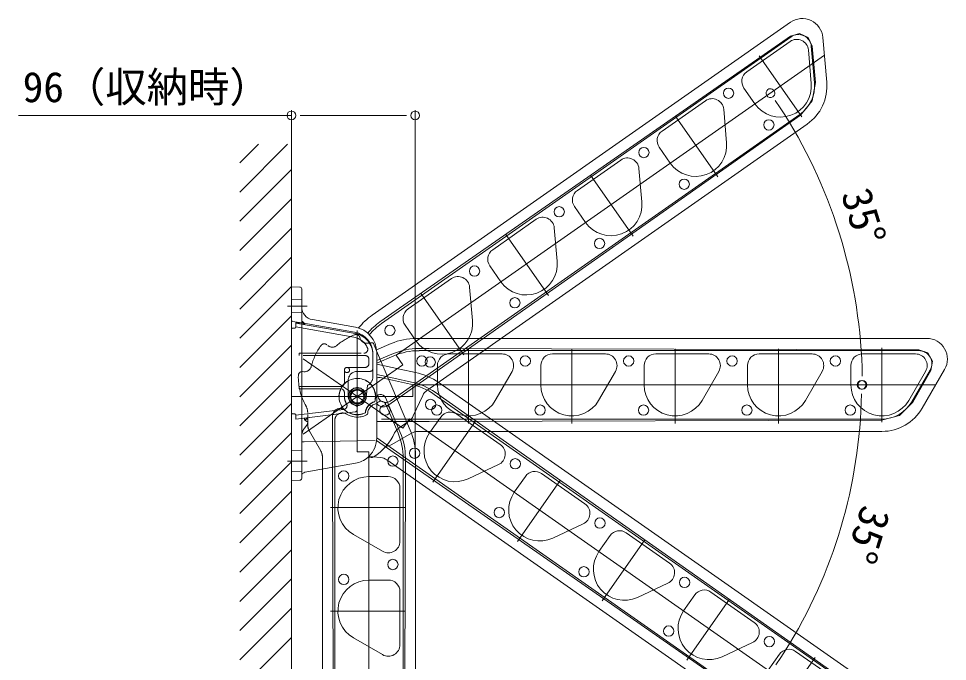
# Model space of a CAD drawing. Units: millimetres, scale not verified. Extents: x -1681 to -294, y -1188 to 1055.
# Drawn here: x -739.7 to -560, y 618.6 to 743 of the extents above; entities that cross this region are included whole.
import ezdxf
from ezdxf.enums import TextEntityAlignment as Align

# ---------------------------------------------------------------- set-up
doc = ezdxf.new("R2010")
doc.units = ezdxf.units.MM
doc.header["$LTSCALE"] = 4
for name, pattern in [('CHAIN2', [12, 9, -1, 1, -1]), ('DASHED1', [1.8, 1.2, -0.6]), ('DASHED3', [4, 3, -1])]:
    doc.linetypes.add(name, pattern=pattern)
for name, color, linetype, lineweight in [('0-3_YKK_13', 4, 'Continuous', 9), ('0-4_YKK_D', 6, 'Continuous', 9), ('0-5_YKK_12', 2, 'CHAIN2', 9)]:
    doc.layers.add(name, color=color, linetype=linetype, lineweight=lineweight)
doc.styles.add('ＭＳ ゴシック', font='')
doc.styles.get('ＭＳ ゴシック').set_extended_font_data('MS Gothic')

msp = doc.modelspace()

# ---------------------------------------------------------------- linework, layer by layer
at = {"layer": '0-3_YKK_13'}
for p, q in [((-671.221, 685.642), (-590.327, 742.285)), ((-590.206, 739.47), (-669.421, 684.003)), ((-590.316, 739.627), (-668.094, 685.46)), ((-590.316, 739.627), (-590.206, 739.47)), ((-584.076, 739.354), (-584.048, 739.357)), ((-584.048, 739.357), (-583.293, 730.73)), ((-598.782, 732.703), (-590.389, 738.579)), ((-586.857, 736.932), (-586.291, 730.462)), ((-586.282, 737.64), (-586.097, 737.656)), ((-585.665, 730.595), (-586.282, 737.64)), ((-585.472, 730.612), (-586.097, 737.656)), ((-585.472, 730.612), (-585.665, 730.595)), ((-597.183, 726.497), (-599.334, 729.569)), ((-615.165, 721.231), (-606.772, 727.108)), ((-667.793, 668.968), (-588.518, 724.477)), ((-659.999, 673.898), (-588.398, 724.305)), ((-603.24, 725.46), (-602.674, 718.99)), ((-588.518, 724.477), (-588.398, 724.305)), ((-587.097, 722.573), (-660.64, 671.077)), ((-587.114, 722.598), (-587.097, 722.573)), ((-696.872, 715.097), (-693.27, 718.699)), ((-696.872, 709.44), (-687.613, 718.699)), ((-686.872, 718.699), (-686.872, 566.705)), ((-613.566, 715.026), (-615.717, 718.097)), ((-631.548, 709.76), (-623.155, 715.636)), ((-696.872, 703.783), (-686.872, 713.783)), ((-619.623, 713.989), (-619.057, 707.519)), ((-696.872, 698.126), (-686.872, 708.126)), ((-629.949, 703.554), (-632.1, 706.626)), ((-647.931, 698.288), (-639.538, 704.164)), ((-696.872, 692.47), (-686.872, 702.469)), ((-636.006, 702.517), (-635.44, 696.047)), ((-696.872, 686.813), (-686.872, 696.813)), ((-646.332, 692.082), (-648.483, 695.154)), ((-664.314, 686.816), (-655.921, 692.693)), ((-696.872, 681.156), (-686.872, 691.156)), ((-685.234, 691.07), (-686.872, 691.128)), ((-686.872, 691.128), (-686.872, 689.878)), ((-684.872, 689.821), (-684.872, 690.696)), ((-652.389, 691.046), (-651.823, 684.576)), ((-686.872, 654.877), (-686.872, 689.878)), ((-684.872, 686.738), (-684.872, 689.821)), ((-683.842, 687.378), (-687.652, 687.378)), ((-684.872, 686.738), (-684.872, 685.829)), ((-696.872, 675.499), (-686.872, 685.499)), ((-684.872, 655.325), (-684.872, 685.829)), ((-674.503, 683.299), (-682.806, 684.763)), ((-668.094, 685.46), (-669.742, 684.307)), ((-662.715, 680.611), (-664.866, 683.683)), ((-674.122, 659.153), (-674.122, 682.628)), ((-662.704, 681.127), (-563.95, 681.127)), ((-563.95, 681.127), (-563.95, 681.099)), ((-696.872, 669.842), (-686.872, 679.842)), ((-670.404, 678.939), (-667.588, 680.134)), ((-665.061, 666.159), (-670.382, 678.696)), ((-670.372, 661.88), (-670.372, 678.375)), ((-667.142, 678.191), (-670.372, 676.82)), ((-667.053, 677.759), (-670.372, 676.35)), ((-660.247, 679.185), (-662.257, 679.185)), ((-565.465, 678.753), (-662.169, 678.753)), ((-565.465, 678.944), (-660.247, 679.185)), ((-656.372, 678.127), (-646.127, 678.127)), ((-636.372, 678.127), (-626.127, 678.127)), ((-616.372, 678.127), (-606.127, 678.127)), ((-596.372, 678.127), (-586.127, 678.127)), ((-576.372, 678.127), (-566.127, 678.127)), ((-565.465, 678.944), (-565.465, 678.753)), ((-670.372, 676.122), (-665.879, 675.167)), ((-658.622, 672.128), (-658.622, 675.877)), ((-638.622, 672.128), (-638.622, 675.877)), ((-618.622, 672.128), (-618.622, 675.877)), ((-598.622, 672.128), (-598.622, 675.877)), ((-578.622, 672.128), (-578.622, 675.877)), ((-696.872, 664.185), (-686.872, 674.185)), ((-667.068, 673.414), (-670.372, 674.116)), ((-665.879, 675.167), (-662.887, 674.531)), ((-644.178, 674.753), (-647.426, 669.128)), ((-624.178, 674.753), (-627.426, 669.128)), ((-604.178, 674.753), (-607.426, 669.128)), ((-584.178, 674.753), (-587.426, 669.128)), ((-564.178, 674.753), (-567.426, 669.128)), ((-566.837, 668.878), (-563.3, 675.002)), ((-566.668, 668.78), (-563.14, 674.91)), ((-560.486, 675.128), (-564.816, 667.628)), ((-563.3, 675.002), (-563.14, 674.91)), ((-667.337, 673.029), (-669.719, 673.535)), ((-668.243, 668.125), (-659.999, 673.898)), ((-663.811, 672.279), (-667.337, 673.029)), ((-663.636, 672.684), (-667.068, 673.414)), ((-658.316, 672.544), (-577.422, 615.901)), ((-657.418, 669.543), (-659.065, 670.697)), ((-696.872, 658.528), (-686.872, 668.528)), ((-667.179, 666.127), (-668.693, 669.692)), ((-663.315, 666.134), (-661.472, 670.086)), ((-580.025, 614.825), (-659.24, 670.292)), ((-579.915, 614.982), (-657.418, 669.543)), ((-566.668, 668.78), (-566.837, 668.878)), ((-667.649, 666.127), (-668.6, 668.368)), ((-683.722, 664.422), (-683.722, 666.391)), ((-670.311, 665.07), (-660.247, 665.07)), ((-669.459, 665.503), (-572.682, 665.503)), ((-666.24, 662.809), (-667.649, 666.127)), ((-665.808, 662.898), (-667.179, 666.127)), ((-664.147, 665.143), (-666.081, 663.788)), ((-665.061, 666.159), (-663.865, 663.344)), ((-660.247, 665.07), (-572.682, 665.293)), ((-660.134, 662.83), (-657.983, 665.902)), ((-654.85, 666.455), (-646.457, 660.578)), ((-572.682, 665.503), (-572.682, 665.293)), ((-572.61, 663.127), (-662.391, 663.127)), ((-696.872, 652.871), (-686.872, 662.872)), ((-670.395, 661.399), (-665.513, 657.981)), ((-670.372, 661.911), (-593.537, 608.111)), ((-667.417, 660.612), (-663.641, 662.793)), ((-671.872, 659.153), (-674.122, 659.153)), ((-672.025, 658.165), (-672.091, 658.107)), ((-671.834, 658.346), (-672.025, 658.165)), ((-671.92, 658.265), (-669.6, 658.062)), ((-671.872, 557.974), (-671.872, 659.153)), ((-665.513, 657.981), (-593.657, 607.939)), ((-665.247, 561.221), (-665.247, 657.924)), ((-664.815, 656.003), (-664.815, 658.013)), ((-662.872, 658.459), (-662.872, 559.706)), ((-696.872, 647.215), (-686.872, 657.215)), ((-683.842, 657.378), (-687.652, 657.378)), ((-684.252, 655.237), (-674.503, 656.956)), ((-678.929, 656.175), (-678.929, 656.003)), ((-678.929, 656.003), (-678.706, 568.438)), ((-678.497, 656.252), (-678.497, 568.438)), ((-594.84, 606.124), (-668.384, 657.62)), ((-665.055, 561.221), (-664.815, 656.003)), ((-646.797, 656.696), (-652.684, 653.951)), ((-686.872, 654.877), (-686.872, 653.628)), ((-684.872, 655.325), (-684.872, 654.9)), ((-684.872, 654.9), (-684.872, 654.729)), ((-684.872, 654.059), (-684.872, 654.729)), ((-680.872, 568.366), (-680.872, 655.833)), ((-671.872, 654.377), (-668.122, 654.377)), ((-643.751, 651.359), (-641.6, 654.43)), ((-638.467, 654.983), (-630.074, 649.107)), ((-686.872, 653.628), (-685.234, 653.685)), ((-696.872, 641.558), (-686.872, 651.558)), ((-665.872, 652.127), (-665.872, 641.882)), ((-679.322, 648.378), (-664.922, 648.378)), ((-696.872, 635.901), (-686.872, 645.901)), ((-630.414, 645.224), (-636.301, 642.479)), ((-622.084, 643.511), (-613.691, 637.635)), ((-669.247, 639.934), (-674.872, 643.181)), ((-627.368, 639.887), (-625.217, 642.959)), ((-696.872, 630.244), (-686.872, 640.244)), ((-696.872, 624.587), (-686.872, 634.587)), ((-671.872, 634.378), (-668.122, 634.378)), ((-614.031, 633.753), (-619.918, 631.008)), ((-665.872, 632.128), (-665.872, 621.882)), ((-610.985, 628.416), (-608.834, 631.487)), ((-610.985, 628.416), (-608.834, 631.487)), ((-605.701, 632.04), (-597.308, 626.164)), ((-696.872, 618.93), (-686.872, 628.93)), ((-679.322, 628.378), (-664.922, 628.378)), ((-696.872, 613.274), (-686.872, 623.274)), ((-669.247, 619.934), (-674.872, 623.181)), ((-597.648, 622.281), (-603.535, 619.536)), ((-594.602, 616.944), (-592.451, 620.016)), ((-589.318, 620.568), (-580.925, 614.692))]:
    msp.add_line(p, q, dxfattribs=at)
at = {"layer": '0-3_YKK_13', "linetype": 'DASHED3'}
for p, q in [((-686.872, 688.697), (-684.872, 688.628)), ((-684.872, 686.128), (-686.871, 686.058)), ((-686.665, 684.428), (-684.872, 684.112)), ((-686.63, 683.105), (-686.238, 683.119)), ((-685.997, 684.128), (-684.822, 684.128)), ((-685.997, 684.098), (-685.997, 684.128)), ((-685.997, 684.098), (-674.53, 682.076)), ((-685.997, 683.591), (-685.997, 684.098)), ((-685.997, 683.591), (-685.997, 683.337)), ((-674.764, 681.356), (-685.997, 683.337)), ((-684.887, 683.902), (-684.397, 683.902)), ((-684.872, 684.112), (-674.634, 682.307)), ((-684.822, 684.302), (-684.822, 684.378)), ((-684.822, 684.378), (-684.697, 684.378)), ((-684.822, 684.128), (-684.822, 684.302)), ((-684.728, 684.302), (-684.822, 684.302)), ((-684.697, 684.378), (-684.728, 684.302)), ((-684.397, 683.971), (-684.728, 684.302)), ((-684.697, 684.378), (-684.344, 684.025)), ((-684.397, 683.828), (-684.461, 683.828)), ((-684.344, 684.025), (-684.397, 683.971)), ((-684.397, 683.902), (-684.397, 683.971)), ((-684.322, 683.971), (-684.397, 683.971)), ((-684.397, 683.828), (-684.397, 683.902)), ((-684.322, 683.902), (-684.397, 683.902)), ((-684.322, 683.971), (-684.322, 683.902)), ((-686.872, 666.775), (-686.872, 682.856)), ((-670.989, 680.126), (-670.382, 678.696)), ((-685.372, 678.253), (-672.848, 678.253)), ((-685.372, 678.253), (-685.372, 677.815)), ((-672.622, 677.815), (-685.372, 677.815)), ((-671.122, 678.122), (-671.122, 673.628)), ((-671.122, 678.014), (-671.122, 675.253)), ((-671.872, 676.253), (-671.872, 677.065)), ((-686.872, 674.878), (-686.872, 674.859)), ((-684.717, 674.694), (-684.48, 674.673)), ((-676.622, 672.565), (-676.622, 675.002)), ((-676.122, 675.503), (-672.622, 675.503)), ((-671.622, 674.753), (-674.122, 674.753)), ((-675.872, 673.003), (-675.872, 669.878)), ((-685.372, 671.815), (-677.372, 671.815)), ((-685.372, 671.815), (-685.372, 671.378)), ((-677.372, 671.378), (-685.372, 671.378)), ((-676.622, 669.878), (-676.622, 670.628)), ((-672.178, 672.021), (-672.378, 669.725)), ((-685.997, 666.241), (-676.763, 667.374)), ((-674.561, 666.889), (-685.997, 665.485)), ((-674.561, 666.889), (-683.35, 665.81)), ((-674.122, 667.893), (-674.122, 667.385)), ((-674.122, 667.684), (-674.122, 667.385)), ((-686.238, 666.511), (-686.63, 666.525)), ((-685.997, 666.261), (-685.997, 666.241)), ((-685.997, 666.241), (-685.997, 665.989)), ((-685.997, 665.485), (-685.997, 665.989)), ((-684.322, 665.691), (-684.201, 665.706)), ((-684.322, 665.4), (-684.322, 665.691)), ((-684.272, 665.452), (-684.272, 665.697)), ((-684.097, 665.452), (-684.272, 665.452)), ((-683.741, 664.992), (-684.259, 665.291)), ((-683.953, 665.736), (-684.201, 665.706)), ((-683.972, 665.681), (-683.972, 665.577)), ((-683.832, 665.751), (-683.35, 665.81)), ((-683.721, 665.335), (-683.832, 665.751)), ((-678.929, 666.067), (-678.929, 656.175)), ((-678.496, 665.215), (-678.497, 656.252)), ((-684.287, 663.851), (-683.941, 664.263)), ((-683.387, 663.172), (-681.207, 659.396)), ((-677.443, 661.251), (-670.641, 661.368)), ((-684.389, 661.126), (-677.443, 661.251)), ((-686.872, 659.448), (-684.872, 659.378)), ((-680.872, 655.833), (-680.872, 658.146)), ((-684.872, 655.378), (-686.872, 655.308))]:
    msp.add_line(p, q, dxfattribs=at)
at = {"layer": '0-3_YKK_13', "linetype": 'DASHED1'}
for p, q in [((-674.363, 681.844), (-674.363, 681.884)), ((-673.648, 681.357), (-673.582, 681.145)), ((-684.389, 661.126), (-684.872, 661.126))]:
    msp.add_line(p, q, dxfattribs=at)
at = {"layer": '0-3_YKK_13'}
for points in [[(-590.316, 739.627), (-588.54, 740.099), (-586.875, 739.321), (-586.097, 737.656)], [(-585.472, 730.612), (-586.091, 727.067), (-588.398, 724.305)], [(-565.465, 678.944), (-563.74, 678.312), (-562.822, 676.72), (-563.14, 674.91)], [(-566.668, 668.78), (-569.209, 666.232), (-572.682, 665.293)]]:
    msp.add_lwpolyline(points, dxfattribs=at)
for centre in [(-602.294, 728.565), (-594.49, 722.432), (-618.677, 717.094), (-610.873, 710.961), (-635.06, 705.622), (-627.256, 699.489), (-651.443, 694.151), (-643.639, 688.017), (-667.826, 682.679), (-661.622, 676.752), (-660.022, 676.546), (-641.622, 676.752), (-621.622, 676.752), (-601.622, 676.752), (-581.622, 676.752), (-659.939, 668.34), (-668.747, 667.253), (-658.747, 667.253), (-638.747, 667.253), (-618.747, 667.253), (-598.747, 667.253), (-578.747, 667.253), (-663.033, 658.909), (-667.247, 657.378), (-643.556, 656.868), (-676.747, 654.503), (-646.65, 647.437), (-627.173, 645.396), (-667.247, 637.378), (-630.267, 635.965), (-676.747, 634.503), (-610.79, 633.925), (-613.884, 624.494), (-594.407, 622.453)]:
    msp.add_circle(centre, 1, dxfattribs=at)
at = {"layer": '0-3_YKK_13', "linetype": 'DASHED3'}
for centre, radius in [((-676.122, 675.002), 0.5), ((-674.122, 669.878), 1.725), ((-674.122, 669.878), 1.673), ((-674.122, 669.878), 1.431), ((-674.122, 669.878), 1.25)]:
    msp.add_circle(centre, radius, dxfattribs=at)
at = {"layer": '0-3_YKK_13'}
for centre, radius, start, end in [((-588.033, 739.008), 4, 5, 125), ((-589.099, 736.736), 2.25, 5, 125), ((-588.772, 737.422), 2.5, 5, 125), ((-597.491, 730.859), 2.25, 125, 214.99998), ((-592.268, 729.939), 6, 214.99998, 5), ((-592.39, 730.006), 6.75, 305, 5), ((-592.259, 729.945), 9, 305, 5), ((-605.482, 725.264), 2.25, 5, 125), ((-613.874, 719.388), 2.25, 125, 214.99998), ((-608.651, 718.467), 6, 214.99998, 5), ((-621.865, 713.793), 2.25, 5, 125), ((-630.257, 707.916), 2.25, 125, 214.99998), ((-625.034, 706.996), 6, 214.99998, 5), ((-638.248, 702.321), 2.25, 5, 125), ((-646.64, 696.445), 2.25, 125, 214.99998), ((-641.417, 695.524), 6, 214.99998, 5), ((-654.631, 690.85), 2.25, 5, 125), ((-685.247, 690.696), 0.375, 0, 88), ((-682.372, 687.225), 2.5, 180, 260), ((-663.023, 684.973), 2.25, 125, 214.99998), ((-664.052, 675.403), 12.5, 125, 141.73892), ((-675.372, 678.375), 5, 0, 80), ((-662.572, 674.067), 12.5, 125, 139.67003), ((-662.251, 673.764), 12.5, 125, 139.66924), ((-657.801, 684.053), 6, 214.99998, 5), ((-662.704, 668.627), 12.5, 90, 113), ((-563.95, 677.128), 4, 330, 90), ((-662.257, 666.685), 12.5, 90, 113), ((-662.169, 666.252), 12.5, 90, 113), ((-656.372, 675.877), 2.25, 90, 180), ((-646.127, 675.877), 2.25, 330, 90), ((-636.372, 675.877), 2.25, 90, 180), ((-626.127, 675.877), 2.25, 330, 90), ((-616.372, 675.877), 2.25, 90, 180), ((-606.127, 675.877), 2.25, 330, 90), ((-596.372, 675.877), 2.25, 90, 180), ((-586.127, 675.877), 2.25, 330, 90), ((-576.372, 675.877), 2.25, 90, 180), ((-566.127, 675.877), 2.25, 330, 90), ((-565.465, 676.253), 2.5, 330, 90), ((-665.486, 662.305), 12.5, 55, 78), ((-669.927, 672.557), 1, 78, 116.43387), ((-666.41, 660.052), 12.5, 55, 78), ((-666.234, 660.457), 12.5, 55, 78), ((-652.622, 672.128), 6, 180, 330), ((-632.622, 672.128), 6, 180, 330), ((-612.622, 672.128), 6, 180, 330), ((-592.622, 672.128), 6, 180, 330), ((-572.622, 672.128), 6, 180, 330), ((-659.207, 669.029), 2.5, 125, 155), ((-669.613, 669.302), 1, 22.99998, 172.71947), ((-669.521, 667.978), 1, 22.99998, 149.48645), ((-669.104, 669.354), 1.5, 212.27792, 302.69394), ((-668.653, 670.197), 1.5, 183.3447, 267.52151), ((-668.653, 670.197), 1.5, 267.52151, 304.99983), ((-572.682, 672.253), 6.75, 270, 330), ((-656.14, 664.612), 2.25, 55, 145), ((-572.61, 672.128), 9, 270, 330), ((-665.581, 667.191), 2.5, 305, 335), ((-664.647, 661.741), 2.5, 125, 154.21162), ((-675.372, 658.459), 12.5, 0, 22.99998), ((-662.391, 660.628), 2.5, 90, 119.99998), ((-675.372, 661.88), 5, 315.03574, 0), ((-677.478, 667.94), 11.75, 303.90701, 334.21162), ((-677.747, 657.924), 12.5, 0, 22.99998), ((-677.315, 658.013), 12.5, 0, 22.99998), ((-655.22, 659.389), 6, 145, 295), ((-668.667, 662.777), 2.5, 270, 300), ((-647.748, 658.735), 2.25, 295, 55), ((-675.372, 661.88), 5, 280, 311.00768), ((-671.341, 658.81), 0.749, 223.26782, 303.9238), ((-669.818, 655.572), 2.5, 55, 85), ((-684.122, 654.498), 0.75, 100, 180), ((-671.872, 648.378), 6, 90, 239.99998), ((-668.122, 652.127), 2.25, 0, 90), ((-639.757, 653.14), 2.25, 55, 145), ((-685.247, 654.059), 0.375, 272, 0), ((-638.836, 647.917), 6, 145, 295), ((-631.365, 647.264), 2.25, 295, 55), ((-623.374, 641.668), 2.25, 55, 145), ((-668.122, 641.882), 2.25, 239.99998, 0), ((-622.453, 636.446), 6, 145, 295), ((-614.982, 635.792), 2.25, 295, 55), ((-671.872, 628.378), 6, 90, 239.99998), ((-668.122, 632.128), 2.25, 0, 90), ((-606.991, 630.197), 2.25, 55, 145), ((-606.07, 624.974), 6, 145, 295), ((-598.599, 624.32), 2.25, 295, 55), ((-668.122, 621.882), 2.25, 239.99998, 0), ((-590.608, 618.725), 2.25, 55, 145)]:
    msp.add_arc(centre, radius, start, end, dxfattribs=at)
at = {"layer": '0-3_YKK_13', "linetype": 'DASHED3'}
for centre, radius, start, end in [((-686.622, 684.675), 0.25, 180, 260), ((-686.622, 682.856), 0.25, 91.99998, 180), ((-686.247, 683.369), 0.25, 272, 0), ((-684.397, 683.902), 0.075, 270, 0), ((-684.397, 683.971), 0.075, 0, 45), ((-670.379, 670.88), 11.75, 111.2373, 130.90016), ((-675.372, 677.909), 3.5, 23.42648, 80), ((-674.363, 681.134), 0.749, 17.31351, 111.25409), ((-675.372, 678.122), 4.25, 0, 80), ((-675.247, 678.014), 4.125, 0, 80), ((-672.269, 681.555), 1.375, 197.33029, 277.83327), ((-671.631, 672.846), 11.75, 143.90701, 165.90016), ((-680.52, 679.326), 0.75, 50, 143.90956), ((-678.972, 680.801), 1.375, 230, 310.90016), ((-672.848, 679.002), 0.75, 270, 23.42648), ((-670.48, 668.552), 11.75, 93.68399, 97.83327), ((-671.219, 680.029), 0.25, 22.99998, 93.68399), ((-672.622, 677.065), 0.75, 0, 90), ((-684.361, 676.043), 1.375, 264.99998, 345.90016), ((-672.622, 676.253), 0.75, 270, 0), ((-673.784, 673.738), 11.75, 178.90701, 209.21162), ((-684.783, 673.948), 0.749, 84.9832, 178.9238), ((-674.122, 673.003), 1.75, 90, 180), ((-671.622, 675.253), 0.5, 270, 0), ((-674.122, 669.878), 3.545, 124.9444, 296.39061), ((-674.122, 669.878), 3.5, 343.71515, 295.97284), ((-677.372, 672.565), 0.75, 270, 0), ((-674.122, 669.878), 3.545, 343.29736, 68.83), ((-672.872, 673.628), 1.75, 293.37202, 0), ((-677.372, 670.628), 0.75, 0, 90), ((-676.855, 668.119), 0.75, 277, 32.76323), ((-674.122, 669.878), 2.5, 180, 212.76323), ((-674.122, 669.878), 1.75, 180, 257.1604), ((-674.122, 669.878), 1.75, 277.18076, 355), ((-670.122, 666.502), 2.478, 104.97923, 174.70876), ((-670.122, 666.502), 2.432, 104.38216, 175.30582), ((-686.622, 666.775), 0.25, 180, 268), ((-686.222, 666.783), 2.5, 0, 29.21162), ((-677.429, 666.067), 1.5, 49.0435, 177.69394), ((-674.622, 667.385), 0.5, 277, 0), ((-674.622, 667.385), 0.5, 277, 0), ((-674.622, 667.684), 0.5, 0, 77.1604), ((-673.872, 667.893), 0.25, 97.18076, 180), ((-670.122, 666.502), 2, 97.48863, 181.79666), ((-686.247, 666.261), 0.25, 0, 88), ((-684.197, 665.4), 0.125, 180, 239.99998), ((-684.097, 665.577), 0.125, 270, 0), ((-684.222, 665.681), 0.25, 0, 12.01756), ((-684.822, 665.003), 1.15, 320, 16.8213), ((-683.804, 664.884), 0.125, 353.36234, 60), ((-676.996, 665.215), 1.5, 142.52151, 179.99983), ((-676.996, 665.215), 1.5, 58.3447, 142.52151), ((-674.122, 669.878), 3.978, 238.3447, 300.20238), ((-682.372, 662.244), 2.5, 140, 180), ((-681.222, 664.422), 2.5, 180, 210), ((-683.372, 658.146), 2.5, 359.99939, 30)]:
    msp.add_arc(centre, radius, start, end, dxfattribs=at)
at = {"layer": '0-4_YKK_D'}
for p, q in [((-593.251, 727.176), (-592.3, 725.766)), ((-686.872, 724.274), (-739.658, 724.274)), ((-686.872, 692.127), (-686.872, 725.274)), ((-685.172, 724.274), (-683.472, 724.274)), ((-666.324, 724.274), (-683.472, 724.274)), ((-664.624, 724.274), (-666.324, 724.274)), ((-662.924, 658.003), (-662.924, 725.274)), ((-576.43, 673.827), (-576.46, 675.527)), ((-576.596, 670.428), (-576.626, 668.728)), ((-593.13, 617.988), (-592.179, 619.398))]:
    msp.add_line(p, q, dxfattribs=at)
for centre, radius, start, end in [((-594.202, 728.585), 0.85, 124.01038, 304.01038), ((-594.202, 728.585), 0.85, 304.01038, 124.01038), ((-686.872, 724.274), 0.85, 0, 180), ((-686.872, 724.274), 0.85, 180, 0), ((-662.924, 724.274), 0.85, 0, 180), ((-662.924, 724.274), 0.85, 180, 0), ((-674.831, 672.128), 98.43, 1.97922, 33.02077), ((-576.566, 672.128), 0.85, 88.9942, 268.9942), ((-576.401, 672.128), 0.85, 90.98961, 270.98961), ((-576.566, 672.128), 0.85, 268.9942, 88.9942), ((-576.401, 672.128), 0.85, 270.98961, 90.98961), ((-673.412, 672.128), 96.846, 327.01158, 357.9884)]:
    msp.add_arc(centre, radius, start, end, dxfattribs=at)
at = {"layer": '0-5_YKK_12', "linetype": 'Continuous'}
for p, q in [((-583.746, 735.906), (-666.628, 677.872)), ((-588.114, 724.027), (-596.374, 735.823)), ((-604.378, 712.364), (-612.638, 724.16)), ((-620.761, 700.893), (-629.021, 712.689)), ((-637.144, 689.421), (-645.404, 701.217)), ((-653.527, 677.95), (-661.787, 689.746)), ((-572.61, 664.902), (-572.61, 679.302)), ((-666.628, 677.872), (-665.337, 676.028)), ((-652.622, 664.678), (-652.622, 679.077)), ((-632.622, 664.678), (-632.622, 679.077)), ((-612.622, 664.678), (-612.622, 679.077)), ((-592.622, 664.678), (-592.622, 679.077)), ((-665.337, 663.726), (-684.566, 677.191)), ((-665.337, 676.028), (-684.566, 662.564)), ((-663.398, 672.128), (-663.398, 669.878)), ((-562.218, 672.128), (-663.398, 672.128)), ((-663.398, 669.878), (-686.872, 669.878)), ((-664.046, 665.57), (-665.337, 663.726)), ((-581.165, 607.535), (-664.046, 665.57)), ((-659.493, 653.286), (-651.233, 665.082)), ((-643.109, 641.815), (-634.85, 653.61)), ((-626.727, 630.343), (-618.467, 642.139)), ((-610.344, 618.871), (-602.084, 630.667)), ((-593.821, 607.577), (-585.562, 619.373))]:
    msp.add_line(p, q, dxfattribs=at)

# ---------------------------------------------------------------- texts
at = {"layer": '0-4_YKK_D', "color": 4, "style": 'ＭＳ ゴシック'}
msp.add_text('96（収納時）', height=5.865, dxfattribs=at).set_placement((-738.858, 725.074), align=Align.BOTTOM_LEFT)
for rotation, p in [(287.289, (-582.24, 708.544)), (252.5, (-578.104, 649.682))]:
    msp.add_text('35°', height=5.865, rotation=rotation, dxfattribs=at).set_placement(p, align=Align.BOTTOM_LEFT)

doc.saveas('drawing.dxf')
